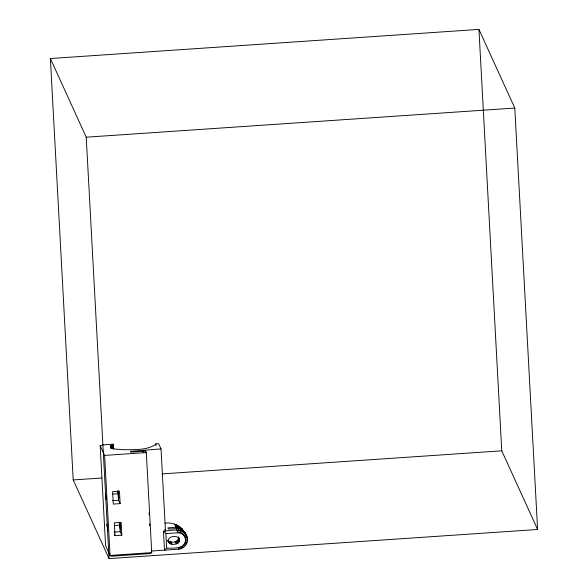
<?xml version="1.0" encoding="UTF-8"?>
<svg xmlns="http://www.w3.org/2000/svg" width="588" height="588" viewBox="0 0 588 588"><rect width="100%" height="100%" fill="white"/><g stroke="black" fill="none" stroke-linecap="round" stroke-linejoin="round"><path stroke-width="0.88" d="M151.469 551.029L178.377 549.199C184.095 548.949 188.682 543.025 187.249 537.432C184.573 526.995 170.865 530.56 163.464 531.192L164.493 550.148L166.691 548.288C172.718 547.788 184.198 549.574 185.477 540.894C186.043 536.962 182.89 533.095 178.95 532.765L179.031 530.273L178.23 528.509L168.462 529.031L167.925 527.855C172.791 527.767 178.664 525.893 182.809 529.487C178.282 524.878 171.542 521.975 165.074 523.232M168.491 541.96C166.558 536.058 177.848 534.352 179.458 539.416C180.215 545.385 168.866 546.201 167.837 540.519M168.785 542.489L167.8 540.328C170.571 543.569 179.2 542.511 178.473 537.256M178.377 549.199L178.443 547.487M174.607 524.217L176.01 527.304L176.143 524.797M176.01 527.304L176.393 524.922L177.495 527.318L177.664 525.54M181.861 528.546L180.347 528.002L179.84 526.914L178.95 527.554L179.142 526.422M180.229 533.015L180.67 530.589L179.869 528.825L178.23 528.509M111.176 448.284L111.036 445.557C109.17 450.151 120.261 448.967 122.782 449.732C133.741 449.467 146.691 450.673 155.842 444.285L155.769 443.852L158.628 443.653L161.024 448.909L165.471 531.052L164.787 529.553M181.442 533.478L182.229 531.185L181.427 529.42L179.869 528.825M180.347 528.002L180.553 527.429M177.495 527.318L178.149 525.826L178.95 527.554M182.545 534.139L183.654 532.044L182.853 530.28L181.427 529.42M183.515 534.984L184.904 533.132L184.095 531.361L182.853 530.28M111.036 445.542L113.33 444.183L102.738 444.903L100.173 445.608L105.59 545.649L110.059 555.454L111.095 556.241L150.624 553.551L151.726 552.624L146.309 452.584L145.648 451.128L130.69 452.143L130.33 451.363L161.024 448.909M184.323 535.991L185.94 534.418L184.095 531.361M184.933 537.116L186.727 535.866L185.132 532.654M185.345 538.336L187.249 537.432L186.602 536.219M185.521 539.608L187.484 539.071M185.477 540.894L187.425 540.725M50.384 58.528L478.941 29.4L514.794 108.06L537.616 529.472L109.059 558.6L73.206 479.94L50.384 58.528L86.23 137.188L109.059 558.6M86.23 137.188L514.794 108.06M100.173 445.608L104.642 455.413L146.309 452.584M73.206 479.94L101.599 478.015M162.031 473.906L501.77 450.812L537.616 529.472M112.837 494.052L117.968 493.707L117.953 490.377M112.595 500.645L118.578 500.234L120.121 503.615L113.278 504.078L112.609 491.656L119.445 491.186L120.121 503.615M114.484 525.488L119.607 525.143L119.592 522.482M114.234 532.081L120.217 531.67L121.826 535.205L114.991 535.675L114.344 534.257M163.464 531.192L165.897 533.544L178.95 532.765M151.726 552.624L110.059 555.454L104.642 455.413M185.213 542.158L187.08 542.349M184.72 543.363L186.447 543.893M184.029 544.466L185.565 545.311M183.162 545.436L184.441 546.561M182.133 546.245L183.118 547.604M176.547 528.48L177.649 532.743M178.612 537.403L179.267 538.836M178.318 536.866L179.458 539.416M178.561 537.858L179.538 540.012M178.539 538.461L179.524 540.622M178.407 539.056L179.391 541.217M178.179 539.622L179.164 541.783M177.855 540.144L178.84 542.305M177.444 540.6L178.429 542.761M176.959 540.982L177.944 543.143M176.415 541.276L177.4 543.437M175.827 541.475L176.812 543.635M175.224 541.57L176.202 543.731M170.946 541.864L171.931 544.018M170.329 541.849L171.314 544.01M169.734 541.732L170.711 543.893M169.16 541.519L170.145 543.672M168.638 541.203L169.623 543.356M168.183 540.806L169.16 542.959M180.979 546.869L181.641 548.406M186.102 534.551L185.926 534.102L186.727 535.866L186.102 534.551L186.19 536.138M179.737 547.288L180.046 548.942M117.968 493.707L118.578 500.234M119.607 525.143L120.217 531.67M112.727 444.587L113.117 449.1M478.941 29.4L501.77 450.812M165.897 533.544L166.691 548.288M155.769 443.852L155.864 445.675M149.051 512.854L149.154 514.691M149.646 523.849L149.749 525.679M145.648 451.128L145.743 452.9M143.149 450.489L143.251 452.312M121.826 535.205L121.135 522.357L114.293 522.828L114.991 535.675M112.154 444.837L112.352 448.475M111.132 445.461L111.279 448.188M110.544 446.079L110.64 447.902M113.33 444.183L113.631 448.887M110.515 446.16L110.617 448.005M105.399 493.281L105.95 499.161L105.502 492.524L105.399 493.281M107.112 524.871L107.663 530.758L107.214 524.114L107.112 524.871M118.217 492.406L118.769 498.293L118.328 491.649L118.217 492.406M119.93 524.004L120.481 529.884L120.033 523.246L119.93 524.004M187.249 537.432L186.771 537.498L186.712 536.888L187.249 537.432M112.168 448.585L111.999 444.925L112.168 448.585"/></g></svg>
